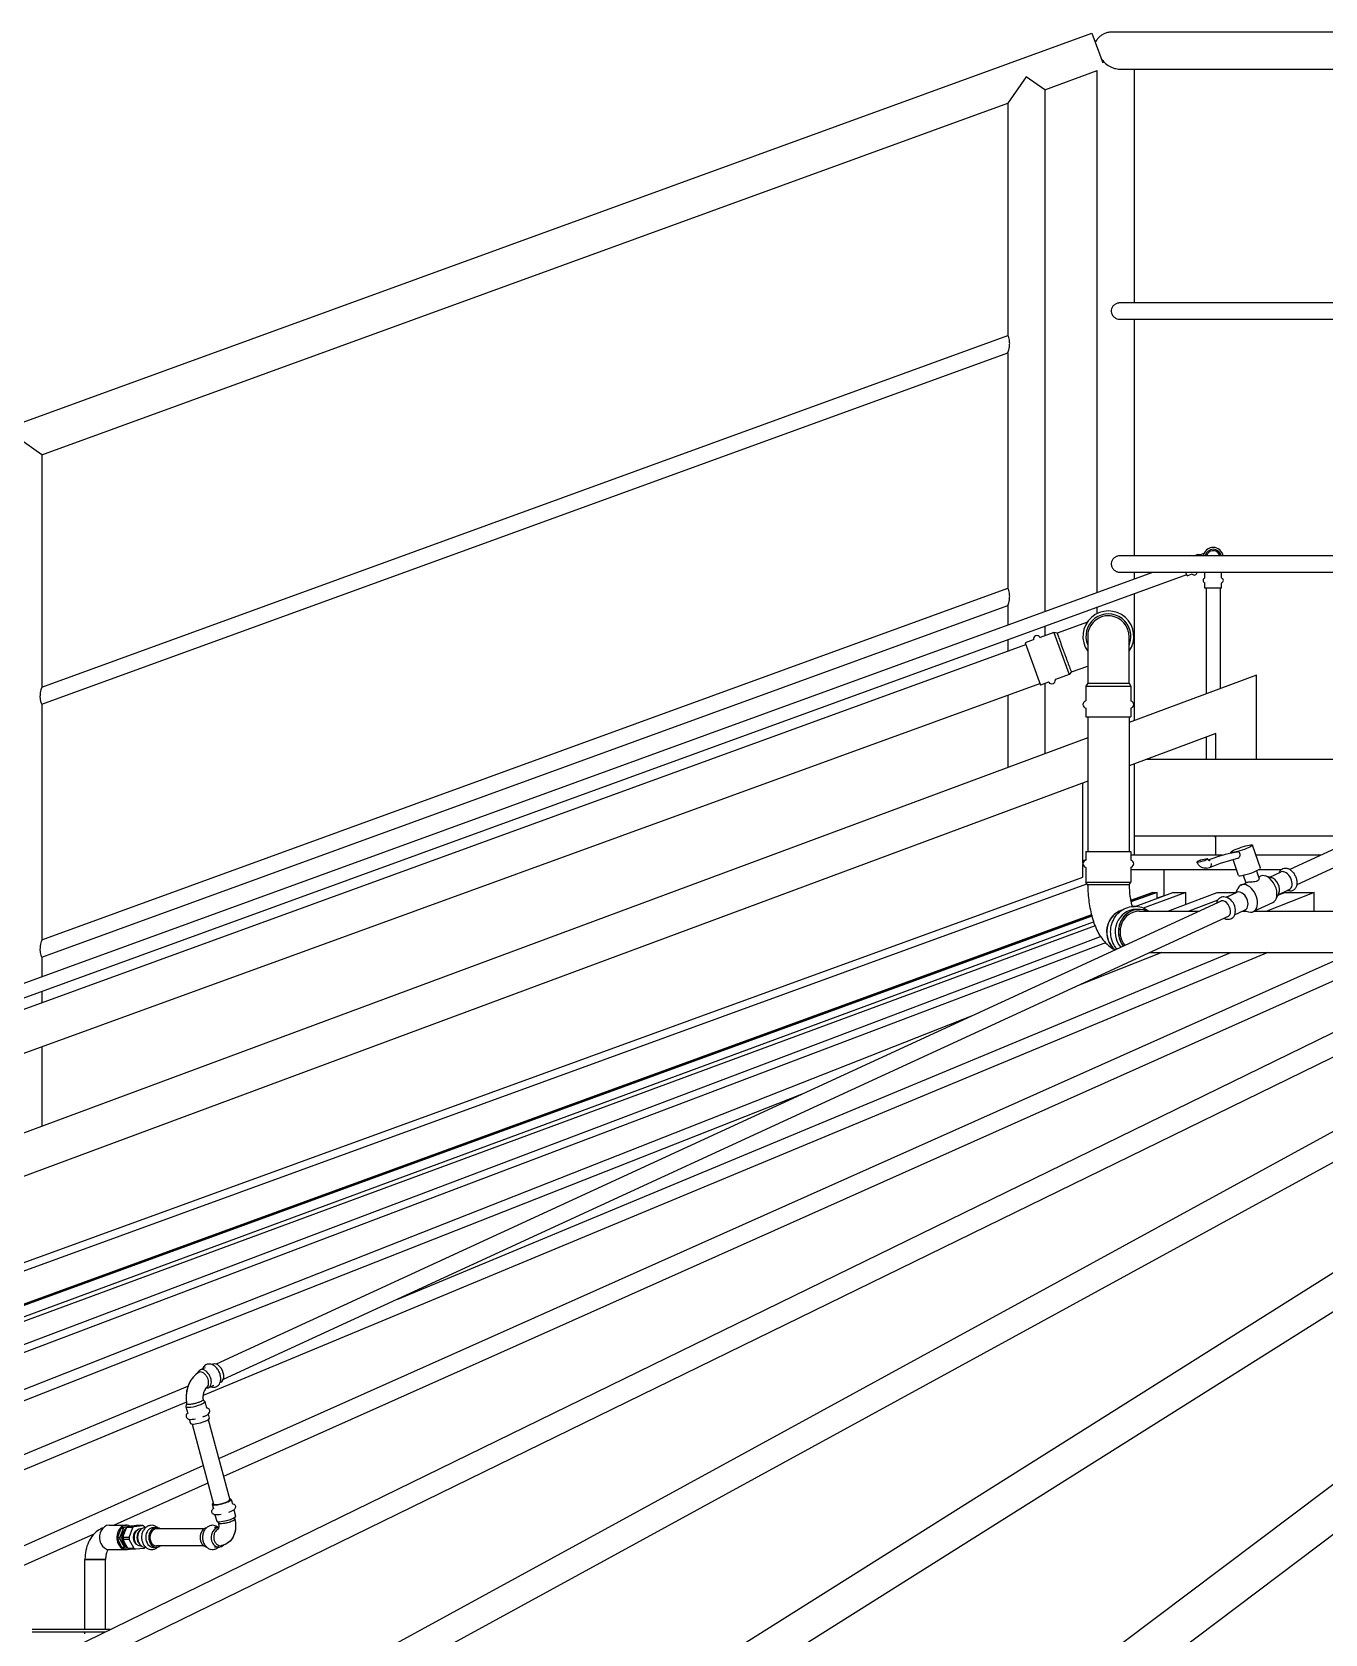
# Model space of a CAD drawing. Header units: millimetres. Extents: x 0 to 157650, y 0 to 89100.
# Drawn here: x 52551 to 54238, y 79919 to 82010 of the extents above; entities that cross this region are included whole.
import ezdxf

# ---------------------------------------------------------------- set-up
doc = ezdxf.new("R2010")
doc.units = ezdxf.units.MM
doc.header["$LTSCALE"] = 150
doc.layers.add('Visible', color=7, linetype='Continuous', lineweight=25)

msp = doc.modelspace()

# ---------------------------------------------------------------- linework, layer by layer
at = {"layer": 'Visible', "color": 9, "true_color": 0xc0c0c0}
for p, q in [((44623.8, 78619.5), (53933.8, 82008.1)), ((53933.8, 82008.1), (53947.9, 81969.3)), ((59172.2, 82009.5), (53960.2, 82009.5)), ((53848.1, 81951.2), (53823.9, 81916.7)), ((53872.2, 81934.3), (53848.1, 81951.2)), ((53872.2, 81934.3), (53940.8, 81959.3)), ((53940.8, 81278.5), (53940.8, 81959.3)), ((53969.9, 81961.2), (59172.2, 81961.2)), ((53989.1, 81656), (53989.1, 81961.2)), ((53872.2, 81934.3), (53872.2, 81253.5)), ((52563.3, 81457.9), (53823.9, 81916.7)), ((53823.9, 81916.7), (53823.9, 81613.7)), ((59172.2, 81656), (53969.9, 81656)), ((53969.9, 81634.7), (59172.2, 81634.7)), ((53989.1, 81326), (53989.1, 81634.7)), ((52563.3, 81154.9), (53823.9, 81613.7)), ((52563.3, 81132.3), (53823.9, 81591.1)), ((53823.9, 81591.1), (53823.9, 81283.7)), ((52563.3, 81457.9), (52539.2, 81474.8)), ((52563.3, 81457.9), (52563.3, 81154.9)), ((59172.2, 81326), (53969.9, 81326)), ((54066.5, 81326), (54071.4, 81327.9)), ((54072.1, 81326), (54071.4, 81327.9)), ((54075.1, 81327.3), (54071.4, 81327.9)), ((54079.8, 81329), (54075.1, 81327.3)), ((54079.8, 81329), (54075.1, 81327.3)), ((44926.5, 77997.5), (54013.1, 81304.7)), ((44932.7, 77980.6), (54057.5, 81301.8)), ((53969.9, 81304.7), (59172.2, 81304.7)), ((53989.1, 81296), (53989.1, 81304.7)), ((54058.1, 81300.1), (54056.4, 81304.7)), ((54058.1, 81300.1), (54064.4, 81302.4)), ((54070.8, 81304.7), (54070.8, 81304.7)), ((54081.3, 81297.4), (54081.3, 81304.7)), ((54102.8, 81297.4), (54102.8, 81304.7)), ((52563.3, 80824.9), (53823.9, 81283.7)), ((53989.1, 81111.3), (53989.1, 81276.9)), ((54081.3, 81283.9), (54081.3, 81290.6)), ((54102.8, 81283.9), (54081.3, 81283.9)), ((54083, 81283.9), (54083, 81146.2)), ((54101, 81283.9), (54101, 81152.9)), ((54102.8, 81283.9), (54102.8, 81290.6)), ((52563.3, 80802.3), (53823.9, 81261.1)), ((53823.9, 81261.1), (53823.9, 81235.9)), ((53940.8, 81250.8), (53940.8, 81259.3)), ((53872.2, 81234.3), (53872.2, 81221.9)), ((53927.8, 81239.6), (53888.5, 81225.3)), ((53927.8, 81239.6), (53888.5, 81225.3)), ((45028.4, 78000.6), (53847.3, 81210.3)), ((53823.9, 81216.7), (53823.9, 81201.8)), ((53857.1, 81216.4), (53846.5, 81212.5)), ((53846.5, 81212.5), (53866.5, 81157.4)), ((53884.1, 81226.2), (53866.1, 81219.7)), ((53884.1, 81226.2), (53904.1, 81171.1)), ((53888.5, 81225.3), (53884.1, 81226.2)), ((53928.2, 81220.8), (53928.2, 81159.7)), ((53982.2, 81159.7), (53982.2, 81220.8)), ((53904.1, 81171.1), (53886.2, 81164.6)), ((53906.9, 81174.6), (53904.1, 81171.1)), ((53906.9, 81174.6), (53928.2, 81182.3)), ((53906.9, 81174.6), (53928.2, 81182.3)), ((54148.5, 81170.5), (53982.2, 81108.7)), ((54148.5, 81060.4), (54148.5, 81170.5)), ((45046.9, 77949.8), (53865.7, 81159.6)), ((53877.1, 81161.3), (53866.5, 81157.4)), ((53872.2, 81159.5), (53872.2, 81067.9)), ((53928.2, 81159.7), (53925.9, 81155.9)), ((53925.9, 81155.9), (53984.5, 81155.9)), ((53925.9, 81155.9), (53925.9, 81136.8)), ((53982.2, 81159.7), (53984.5, 81155.9)), ((53984.5, 81155.9), (53984.5, 81136.8)), ((52563.3, 81132.3), (52563.3, 80824.9)), ((53823.9, 81144.4), (53823.9, 81049.9)), ((53925.9, 81127.2), (53925.9, 81115.9)), ((53984.5, 81127.2), (53984.5, 81115.9)), ((53925.9, 81115.9), (53984.5, 81115.9)), ((53928.2, 81115.9), (53928.2, 80940.4)), ((53982.2, 81115.9), (53982.2, 80940.4)), ((53928.2, 81088.7), (44966, 77758.7)), ((54095.5, 81094.3), (53982.2, 81052.2)), ((54083, 81089.7), (54083, 81060.4)), ((54095.5, 81060.4), (54095.5, 81094.3)), ((53989.1, 80935.4), (53989.1, 81054.8)), ((59148, 81060.4), (54004.3, 81060.4)), ((53928.2, 81032.1), (44966, 77702.2)), ((53922, 80925.1), (53922, 81029.8)), ((59148, 80960.4), (53989.1, 80960.4)), ((54095.5, 80935.4), (54095.5, 80960.4)), ((53925.9, 80940.4), (53984.5, 80940.4)), ((53925.9, 80940.4), (53925.9, 80929.1)), ((53984.5, 80940.4), (53984.5, 80929.1)), ((54115.2, 80938.5), (54115, 80939.1)), ((54125.7, 80939.4), (54126.7, 80936.6)), ((54153.6, 80918.4), (54143.4, 80948.7)), ((54257.2, 80946.9), (54191.9, 80916.8)), ((53925.9, 80929.5), (53922, 80928.1)), ((53922, 80906.8), (53922, 80923.5)), ((53925.9, 80919.5), (53925.9, 80900.4)), ((53989.1, 80935.4), (53984.5, 80935.4)), ((53984.5, 80919.5), (53984.5, 80900.4)), ((54122.6, 80916.4), (53984.5, 80916.4)), ((54103.6, 80935.4), (53989.1, 80935.4)), ((54028, 80882.6), (54028, 80916.4)), ((54071.9, 80926.5), (54075.8, 80927.2)), ((54074.4, 80928.6), (54072.3, 80927.6)), ((54084.6, 80930.5), (54075.8, 80929)), ((54082.5, 80929.3), (54084.6, 80930.3)), ((54083.3, 80918.6), (54087.1, 80919.2)), ((54125.2, 80908.8), (54118.1, 80929.7)), ((54232.2, 80935.4), (54147.9, 80935.4)), ((54180.7, 80916.4), (54151.3, 80916.4)), ((54266.4, 80926.9), (54201.1, 80896.9)), ((44966, 77647.1), (53922, 80906.8)), ((44966, 77636.5), (53927.2, 80898.1)), ((53925.9, 80900.4), (53984.5, 80900.4)), ((53928.2, 80896.5), (53925.9, 80900.4)), ((53982.2, 80896.6), (53984.5, 80900.4)), ((54128.3, 80896.3), (54135.1, 80899.5)), ((54131.3, 80909.3), (54134.7, 80899.3)), ((54148.4, 80915), (54151.8, 80904.8)), ((54151.1, 80906.9), (54153.8, 80908.1)), ((54168.2, 80906.1), (54159.8, 80908.4)), ((54166, 80906.7), (54180.8, 80913.5)), ((54103.1, 80875.9), (52790.8, 80271.3)), ((54013.2, 80886.8), (53984.3, 80876.3)), ((53984.3, 80876.3), (54013.2, 80886.8)), ((54018.8, 80886.8), (53984.7, 80874.4)), ((53990, 80868.6), (54039.4, 80886.8)), ((54056.2, 80886.8), (54000.6, 80866.3)), ((54013.2, 80886.8), (54013.2, 80886.8)), ((54013.2, 80886.8), (54013.2, 80886.8)), ((54013.2, 80886.8), (54018.8, 80886.8)), ((54018.8, 80879.2), (54018.8, 80886.8)), ((54028, 80882.6), (54018.8, 80879.2)), ((54032.6, 80862.4), (54097.1, 80886.8)), ((54039.4, 80886.8), (54056.2, 80886.8)), ((54056.2, 80871.3), (54056.2, 80886.8)), ((54098.1, 80876.7), (54060.3, 80862.4)), ((54097.1, 80886.8), (54121.7, 80886.8)), ((54113.7, 80882.6), (54108.9, 80880.8)), ((54109.4, 80880.6), (54123.2, 80887)), ((54113, 80878.6), (54111.2, 80879.7)), ((54121.4, 80886.2), (54124.2, 80892)), ((54223.8, 80886.8), (54161.8, 80862.4)), ((54177.6, 80885.8), (54173.9, 80877.9)), ((54176.3, 80883.2), (54185.5, 80886.8)), ((54176.6, 80883.7), (54191.3, 80890.5)), ((54185.5, 80886.8), (54223.8, 80886.8)), ((54223.8, 80862.4), (54223.8, 80886.8)), ((53933.2, 80857.6), (44966, 77588.7)), ((44966, 77588.7), (53933.2, 80857.6)), ((53933.7, 80855.8), (44966, 77586.7)), ((54112.4, 80856), (52800, 80251.3)), ((53991.1, 80864.7), (53995.4, 80864.7)), ((53991.1, 80864.7), (53995.4, 80864.7)), ((53995.4, 80862.4), (54073.8, 80862.4)), ((54119.9, 80857.6), (54133.8, 80864)), ((54120.8, 80861.8), (54120.4, 80859.6)), ((54130.3, 80862.4), (54134.9, 80862.4)), ((54132, 80863.2), (54138.2, 80861.5)), ((54144.2, 80861.8), (54169.7, 80873.6)), ((54145.5, 80862.4), (54301.8, 80862.4)), ((45077.2, 77578.1), (53935.9, 80848.6)), ((53937.9, 80843.1), (45094, 77578.1)), ((53951.5, 80821.2), (45075.3, 77459.1)), ((45247.5, 77534.8), (53945.1, 80829.2)), ((47598.7, 77458.2), (54457, 80806.1)), ((54528.3, 80808.4), (47665.3, 77458.2)), ((48542.3, 77458.2), (54675.4, 80808.4)), ((54750, 80808.4), (48616.9, 77458.2)), ((49586.6, 77458.2), (54912.6, 80808.4)), ((54994.2, 80808.4), (49668.1, 77458.2)), ((50718.3, 77458.2), (55170.4, 80808.4)), ((55257.9, 80808.4), (50805.8, 77458.2)), ((52563.3, 80802.3), (52563.3, 80777.1)), ((54163.4, 80808.4), (52773.7, 80230.5)), ((52794.3, 80148), (54274.1, 80808.4)), ((54318.2, 80802.2), (52800.5, 80124.9)), ((53028, 80356.3), (54115, 80808.4)), ((54024.8, 80808.4), (53917.1, 80766)), ((54009.1, 80808.4), (54301.8, 80808.4)), ((52563.3, 80757.9), (52563.3, 80743)), ((45482.8, 77458.2), (53780.1, 80727.1)), ((52563.3, 80685.6), (52563.3, 80581.6)), ((53554.4, 80623.1), (45521, 77458.2)), ((52786.3, 80271.2), (52785.3, 80270.7)), ((52766.7, 80259.7), (52767.4, 80261.1)), ((52776.6, 80266.7), (52770.1, 80263.7)), ((52797, 80247.9), (52796, 80247.5)), ((46059.2, 77458.2), (52754, 80242.4)), ((52787.3, 80243.5), (52780.8, 80240.5)), ((52752, 80221.5), (46107.6, 77458.2)), ((52752.3, 80219.8), (52751.4, 80216)), ((52751.4, 80215.7), (52753.7, 80207)), ((52773.8, 80224.9), (52775.9, 80222.6)), ((52776.1, 80222.4), (52778.4, 80213.7)), ((52780.5, 80206.1), (52781.9, 80200.6)), ((52755.8, 80199.4), (52757.2, 80194)), ((52759.3, 80193.2), (52787.4, 80088.7)), ((52780.6, 80198.9), (52808.7, 80094.4)), ((46767.5, 77458.2), (52773.9, 80138.9)), ((52780.1, 80115.8), (52657.6, 80061.1)), ((52785.7, 80088.2), (52787.3, 80082.3)), ((52810.4, 80094.9), (52812, 80088.9)), ((52814, 80081.3), (52816.2, 80073.1)), ((52651.1, 80061.1), (52673.6, 80061.1)), ((52675.7, 80059.6), (52683.7, 80059.6)), ((52683.7, 80059.6), (52694.9, 80060.8)), ((52694.9, 80060.8), (52686.9, 80060.8)), ((52696.7, 80059.6), (52697.6, 80058)), ((52789.3, 80074.7), (52791.5, 80066.5)), ((52794.1, 80063.7), (52791.7, 80066.2)), ((52815.3, 80069), (52816.2, 80072.8)), ((52631, 80049.3), (46825.3, 77458.2)), ((52666.3, 80056.9), (52661.9, 80045.1)), ((52665.1, 80045.1), (52661.9, 80045.1)), ((52662.1, 80043), (52667.9, 80032.2)), ((52665.2, 80043), (52662.1, 80043)), ((52669.5, 80056.9), (52665.1, 80045.1)), ((52665.2, 80043), (52671, 80032.2)), ((52669.5, 80056.9), (52666.3, 80056.9)), ((52674.8, 80058.9), (52667.7, 80058.2)), ((52670.9, 80058.2), (52667.7, 80058.2)), ((52677.3, 80045.2), (52669.2, 80045.2)), ((52677.4, 80042.6), (52669.4, 80042.6)), ((52674.4, 80058.5), (52670.9, 80058.2)), ((52682.1, 80058.1), (52674.1, 80058.1)), ((52677.3, 80045.2), (52682.1, 80058.1)), ((52683.8, 80030.8), (52677.4, 80042.6)), ((52685.5, 80052.1), (52686, 80052.8)), ((52685.5, 80038.3), (52686, 80037.6)), ((52690.9, 80054.2), (52692.5, 80055.6)), ((52693.2, 80056.2), (52692.2, 80056.2)), ((52698.3, 80058), (52698.8, 80058)), ((52708.9, 80058), (52712.8, 80058)), ((52774.8, 80056.2), (52712.8, 80056.2)), ((52794, 80058), (52788.5, 80058)), ((52651.1, 80029.3), (52673.6, 80029.3)), ((52671, 80032.2), (52667.9, 80032.2)), ((52672.5, 80031.3), (52669.4, 80031.3)), ((52672.5, 80031.3), (52675.3, 80031.5)), ((52683.8, 80030.8), (52675.8, 80030.8)), ((52685.6, 80029.7), (52677.6, 80029.7)), ((52696.8, 80030.8), (52685.6, 80029.7)), ((52690.9, 80036.3), (52692.5, 80034.8)), ((52693.2, 80034.2), (52692.2, 80034.2)), ((52698.3, 80032.4), (52698.8, 80032.4)), ((52698.5, 80032.4), (52698.4, 80032.3)), ((52708.9, 80032.4), (52712.8, 80032.4)), ((52774.8, 80034.2), (52712.8, 80034.2)), ((52794.3, 80032.4), (52788.5, 80032.4)), ((52646.5, 80016.2), (52619.6, 80016.2)), ((52619.6, 79925.2), (52619.6, 80016.2)), ((52619.6, 80016.2), (52646.5, 80016.2)), ((52646.5, 79925.2), (52646.5, 80016.2)), ((52652.5, 79925.2), (52550.5, 79925.2)), ((52550.5, 79922.2), (52646.3, 79922.2)), ((52619.6, 79919.2), (52619.6, 79922.2))]:
    msp.add_line(p, q, dxfattribs=at)
for centre, radius, start, end in [((54092, 81323.9), 13.2, 9.2999, 170.7001), ((54092, 81323.9), 10.7, 11.4892, 168.5108), ((54060.5, 81323), 3.31, 66.1409, 113.8591), ((54064.5, 81302.2), 0.25, 37.3463, 110), ((54067.3, 81304.3), 3.31, 217.3463, 2.6537), ((54070.9, 81304.5), 0.25, 110, 182.6537), ((54082.1, 81294), 3.31, 107.3463, 252.6537), ((54081, 81297.4), 0.25, 287.3463, 0), ((54103, 81297.4), 0.25, 180, 252.6537), ((54102, 81294), 3.31, 287.3463, 72.6537), ((54081, 81290.6), 0.25, 0, 72.6537), ((54103, 81290.6), 0.25, 107.3463, 180), ((53955.2, 81220.9), 33.2, 324.415, 215.585), ((53955.2, 81220.9), 29.3, 337.1466, 202.8534), ((53857, 81216.6), 0.25, 290, 8.1877), ((53861.9, 81217.3), 4.65, 31.8123, 188.1877), ((53866, 81219.9), 0.25, 211.8123, 290), ((53877.2, 81161.1), 0.25, 31.8123, 110), ((53881.4, 81163.7), 4.65, 211.8123, 8.1877), ((53886.2, 81164.4), 0.25, 110, 188.1877), ((53926.6, 81132), 4.65, 101.8123, 258.1877), ((53925.6, 81136.8), 0.25, 281.8123, 0), ((53925.6, 81127.2), 0.25, 0, 78.1877), ((53984.7, 81136.8), 0.25, 180, 258.1877), ((53984.7, 81127.2), 0.25, 101.8123, 180), ((53983.7, 81132), 4.65, 281.8123, 78.1877), ((53926.6, 80924.3), 4.65, 101.8123, 258.1877), ((53925.6, 80929.1), 0.25, 281.8123, 0), ((53925.6, 80919.5), 0.25, 0, 78.1877), ((53984.7, 80929.1), 0.25, 180, 258.1877), ((53984.7, 80919.5), 0.25, 101.8123, 180), ((53983.7, 80924.3), 4.65, 281.8123, 78.1877)]:
    msp.add_arc(centre, radius, start, end, dxfattribs=at)
msp.add_ellipse((54129.2, 80943.9), major_axis=(14.2, 4.8), ratio=0.130885, dxfattribs=at)
for centre, major_axis, ratio, start_param, end_param in [((54075.5, 80928.1), (-4.74, -1.59), 0.130885, 5.401301, 6.972097), ((54075, 80928.7), (-0.948, -0.319), 0.130885, 3.830504, 5.401301), ((54079.3, 80928.8), (4.74, 1.59), 0.130885, 3.830504, 5.401301), ((54083.9, 80930.2), (0.948, 0.319), 0.130885, 5.401301, 6.972097), ((54086.7, 80924.2), (0.47, -4.98), 0.642677, 0.062696, 1.617625), ((54139.4, 80913.6), (-14.2, -4.8), 0.130885, 0, 3.141593), ((54136.3, 80879.1), (-8, 17.3), 0.630229, 2.653833, 6.770945), ((54161.7, 80890.8), (-8, 17.3), 0.630229, 3.141593, 6.283185), ((54169.5, 80894.4), (5.3, -11.5), 0.630229, 0.48776, 2.653833), ((54186, 80902), (-5.3, 11.5), 0.630229, 3.141593, 6.283185), ((54106.7, 80865.5), (-4.7, 10.1), 0.630229, 2.977378, 6.4474), ((54112, 80867.9), (5.3, -11.5), 0.630229, 0.749286, 2.392307), ((54128.5, 80875.5), (-5.3, 11.5), 0.630229, 3.141593, 6.283185), ((53980, 80835.4), (0, 29.3), 0.92388, 0.266846, 2.506375), ((53980.2, 80835.4), (0, 29.3), 0.92388, 0.276989, 2.503957), ((53991.1, 80835.4), (0, 29.3), 0.92388, 0, 2.328613), ((53995.4, 80835.4), (0, 29.3), 0.92388, 5.884319, 8.54582), ((53995.4, 80835.4), (0, 29.3), 0.92388, 0, 2.264079), ((53995.4, 80835.4), (0, 27), 0.92388, 0, 2.288098), ((52791.7, 80259.6), (5.4, -11.6), 0.630229, 0, 3.141593), ((52775.5, 80252.1), (5.4, -11.6), 0.630229, 5.879522, 9.875461), ((52763.7, 80219.1), (12.4, 3.3), 0.20287, 3.030188, 6.39459), ((52769.6, 80197.3), (12.4, 3.3), 0.20287, 3.141593, 6.283185), ((52798, 80091.6), (12.4, 3.3), 0.20287, 2.604842, 6.819935), ((52798, 80091.6), (10.6, 2.9), 0.20287, 3.141593, 6.283185), ((52651.1, 80045.2), (0, 15.9), 0.781802, 0, 3.141593), ((52673.6, 80045.2), (0, 15.9), 0.781802, 5.887307, 9.711505), ((52682.2, 80045.2), (0, 16.6), 0.78185, 0.52547, 0.680941), ((52690.3, 80045.2), (0, 16.6), 0.781802, 0.52561, 0.681081), ((52690.3, 80045.2), (0, 16.6), 0.781802, 5.761597, 5.917069), ((52712.8, 80045.2), (0, -12.8), 0.781802, 2.604842, 6.819935), ((52803.9, 80069.8), (12.4, 3.3), 0.20287, 3.141593, 6.283185), ((52673.7, 80045.2), (0, -15), 0.781802, 4.719595, 4.864676), ((52676.8, 80045.2), (0, -15), 0.781802, 4.719595, 4.864676), ((52673.7, 80045.2), (0, -15), 0.781802, 3.672398, 3.817478), ((52676.8, 80045.2), (0, 11.9), 0.781802, 0.710525, 2.431068), ((52679.3, 80045.2), (0, -14.2), 0.781802, 3.66219, 5.876763), ((52682.2, 80045.2), (0, 16.6), 0.781886, 1.572821, 1.728292), ((52676.8, 80045.2), (0, -15), 0.781802, 3.672398, 3.817478), ((52690.3, 80045.2), (0, 16.6), 0.781802, 1.572807, 1.728278), ((52690.3, 80045.2), (0, 10), 0.781802, 0.303962, 2.837631), ((52691.1, 80045.2), (0, -10), 0.781802, 3.951038, 5.47374), ((52692.2, 80045.2), (0, 11), 0.781802, 0, 3.141593), ((52695.9, 80045.2), (0, 11), 0.781802, 0.624479, 2.517113), ((52698.3, 80045.2), (0, -12.8), 0.781802, 3.141593, 6.283185), ((52708.9, 80045.2), (0, -12.8), 0.781802, 3.141593, 6.283185), ((52712.8, 80045.2), (0, 11), 0.781802, 0, 3.141593), ((52779.9, 80045.2), (0, -12.8), 0.781802, 3.308741, 6.116037), ((52794.3, 80045.2), (0, -12.8), 0.781802, 3.171576, 6.948257), ((52673.7, 80045.2), (0, -15), 0.781802, 5.766793, 5.911873), ((52676.8, 80045.2), (0, -15), 0.781802, 5.766793, 5.911873), ((52682.2, 80045.2), (0, -16.6), 0.781838, 5.761751, 5.917222), ((52690.3, 80045.2), (0, -16.6), 0.781802, 5.761597, 5.917069), ((52690.3, 80045.2), (0, -16.6), 0.781802, 0.52561, 0.681081)]:
    msp.add_ellipse(centre, major_axis=major_axis, ratio=ratio, start_param=start_param, end_param=end_param, dxfattribs=at)
for points, knots in [([(53960.2, 82009.5), (53958.6, 82009.5), (53957, 82009.4), (53953.7, 82008.8), (53952.1, 82008.3), (53949.3, 82007.1), (53947.8, 82006.3), (53945.1, 82004.5), (53943.8, 82003.5), (53941.7, 82001.4), (53940.6, 82000.1), (53939.1, 81997.9), (53938.6, 81997), (53938.1, 81996.1)], [10.83043, 10.83043, 10.83043, 10.83043, 11.288517, 11.288517, 11.746604, 11.746604, 12.200338, 12.200338, 12.654072, 12.654072, 13.102686, 13.102686, 13.387102, 13.387102, 13.387102, 13.387102]), ([(53945.9, 81974.7), (53947.1, 81973.1), (53948.4, 81971.5), (53951.9, 81968), (53954.2, 81966.3), (53958.8, 81963.7), (53961.1, 81962.8), (53965.5, 81961.6), (53967.7, 81961.2), (53969.9, 81961.2)], [-7.726814, -7.726814, -7.726814, -7.726814, -6.977891, -6.977891, -6.031767, -6.031767, -5.295234, -5.295234, -4.620906, -4.620906, -4.620906, -4.620906]), ([(53969.9, 81656), (53969.3, 81656), (53968.8, 81656), (53966.9, 81655.7), (53965.6, 81655.2), (53963.1, 81653.8), (53962, 81652.8), (53960.4, 81650.7), (53959.8, 81649.5), (53959, 81647.1), (53958.9, 81645.8), (53959.1, 81643.2), (53959.5, 81642), (53960.8, 81639.5), (53961.7, 81638.4), (53963.8, 81636.6), (53965, 81635.9), (53967.4, 81635), (53968.7, 81634.7), (53969.9, 81634.7)], [-3.405418, -3.405418, -3.405418, -3.405418, -3.228167, -3.228167, -2.818423, -2.818423, -2.385017, -2.385017, -1.994273, -1.994273, -1.618226, -1.618226, -1.219778, -1.219778, -0.78331, -0.78331, -0.381586, -0.381586, 0, 0, 0, 0]), ([(53826.4, 81603.3), (53826.4, 81604), (53826.4, 81604.7), (53826.2, 81606.1), (53826.1, 81606.8), (53825.8, 81608.7), (53825.4, 81609.9), (53824.8, 81611.7), (53824.5, 81612.5), (53824, 81613.5), (53823.9, 81613.7), (53823.9, 81613.7)], [0, 0, 0, 0, 0.203957, 0.203957, 0.407914, 0.407914, 0.815829, 0.815829, 1.219381, 1.219381, 1.622933, 1.622933, 1.622933, 1.622933]), ([(53823.9, 81591.1), (53823.9, 81591.1), (53823.9, 81591.2), (53824.1, 81591.5), (53824.2, 81591.8), (53824.5, 81592.8), (53824.8, 81593.8), (53825.4, 81595.9), (53825.8, 81597.3), (53826.2, 81600.2), (53826.4, 81601.8), (53826.4, 81603.3)], [4.987549, 4.987549, 4.987549, 4.987549, 5.199943, 5.199943, 5.412337, 5.412337, 5.837125, 5.837125, 6.283179, 6.283179, 6.729233, 6.729233, 6.729233, 6.729233]), ([(53969.9, 81326), (53969.3, 81326), (53968.8, 81326), (53966.9, 81325.7), (53965.6, 81325.2), (53963.1, 81323.8), (53962, 81322.8), (53960.4, 81320.7), (53959.8, 81319.5), (53959, 81317.1), (53958.9, 81315.8), (53959.1, 81313.2), (53959.5, 81312), (53960.8, 81309.5), (53961.7, 81308.4), (53963.8, 81306.6), (53965, 81305.9), (53967.4, 81305), (53968.7, 81304.7), (53969.9, 81304.7)], [-3.405418, -3.405418, -3.405418, -3.405418, -3.228167, -3.228167, -2.818423, -2.818423, -2.385017, -2.385017, -1.994273, -1.994273, -1.618226, -1.618226, -1.219778, -1.219778, -0.78331, -0.78331, -0.381586, -0.381586, 0, 0, 0, 0]), ([(54075.1, 81327.3), (54075, 81327.3), (54075, 81327.2), (54075.1, 81326.7), (54075.1, 81326.4), (54075.2, 81326)], [-4.2713489, -4.2713489, -4.2713489, -4.2713489, -4.02207, -4.02207, -3.7892168, -3.7892168, -3.7892168, -3.7892168]), ([(54092, 81332.7), (54091, 81332.7), (54090, 81332.5), (54088.2, 81331.8), (54087.3, 81331.4), (54085.6, 81330.1), (54084.8, 81329.1), (54083.9, 81327.5), (54083.6, 81326.8), (54083.4, 81326)], [-5.692854, -5.692854, -5.692854, -5.692854, -5.394073, -5.394073, -5.101679, -5.101679, -4.743486, -4.743486, -4.518489, -4.518489, -4.518489, -4.518489]), ([(54100.7, 81326), (54100.6, 81326.5), (54100.4, 81326.9), (54099.8, 81328.4), (54099.1, 81329.3), (54097.5, 81330.9), (54096.5, 81331.6), (54094.3, 81332.4), (54093.2, 81332.7), (54092, 81332.7)], [-1.174565, -1.174565, -1.174565, -1.174565, -1.035542, -1.035542, -0.694471, -0.694471, -0.349205, -0.349205, 0, 0, 0, 0]), ([(53826.4, 81273.3), (53826.4, 81274), (53826.4, 81274.7), (53826.2, 81276.1), (53826.1, 81276.8), (53825.8, 81278.7), (53825.4, 81279.9), (53824.8, 81281.7), (53824.5, 81282.5), (53824, 81283.5), (53823.9, 81283.7), (53823.9, 81283.7)], [0, 0, 0, 0, 0.203957, 0.203957, 0.407914, 0.407914, 0.815829, 0.815829, 1.219381, 1.219381, 1.622933, 1.622933, 1.622933, 1.622933]), ([(53823.9, 81261.1), (53823.9, 81261.1), (53823.9, 81261.2), (53824.1, 81261.5), (53824.2, 81261.8), (53824.5, 81262.8), (53824.8, 81263.8), (53825.4, 81265.9), (53825.8, 81267.3), (53826.2, 81270.2), (53826.4, 81271.8), (53826.4, 81273.3)], [4.987549, 4.987549, 4.987549, 4.987549, 5.199943, 5.199943, 5.412337, 5.412337, 5.837125, 5.837125, 6.283179, 6.283179, 6.729233, 6.729233, 6.729233, 6.729233]), ([(53955.2, 81247.8), (53952.7, 81247.8), (53950.3, 81247.5), (53945.6, 81246.2), (53943.4, 81245.2), (53938.3, 81242.2), (53935.7, 81239.8), (53931.4, 81234.1), (53929.9, 81230.8), (53928.4, 81225.2), (53928.2, 81223), (53928.2, 81220.8)], [-17.022367, -17.022367, -17.022367, -17.022367, -16.285566, -16.285566, -15.576586, -15.576586, -14.506363, -14.506363, -13.438758, -13.438758, -12.767634, -12.767634, -12.767634, -12.767634]), ([(53982.2, 81220.8), (53982.2, 81221.5), (53982.1, 81222.3), (53981.8, 81226.3), (53980.9, 81229.5), (53978.1, 81235.4), (53976.2, 81238.1), (53971.3, 81242.7), (53968.5, 81244.5), (53962.1, 81247.1), (53958.7, 81247.8), (53955.2, 81247.8)], [-4.25526, -4.25526, -4.25526, -4.25526, -4.026787, -4.026787, -3.051083, -3.051083, -2.060652, -2.060652, -1.045583, -1.045583, 0, 0, 0, 0]), ([(53888.5, 81225.3), (53888.5, 81225.3), (53888.5, 81225.2), (53888.7, 81224.6), (53889.1, 81223.4), (53890.3, 81220), (53891, 81217.9), (53892.8, 81212.7), (53893.9, 81209.6), (53895.6, 81204.9), (53896.1, 81203.5), (53897.1, 81200.9), (53897.5, 81199.8), (53898.3, 81197.5), (53898.8, 81196.2), (53900.3, 81192.2), (53901.2, 81189.5), (53903.2, 81184.2), (53904.2, 81181.7), (53905.7, 81177.8), (53906.2, 81176.4), (53906.8, 81174.9), (53906.9, 81174.6), (53906.9, 81174.6)], [-12.767634, -12.767634, -12.767634, -12.767634, -12.371182, -12.371182, -11.297939, -11.297939, -10.284322, -10.284322, -9.209574, -9.209574, -8.739533, -8.739533, -8.390163, -8.390163, -7.982608, -7.982608, -7.082514, -7.082514, -6.01069, -6.01069, -5.003981, -5.003981, -4.25526, -4.25526, -4.25526, -4.25526]), ([(52563.3, 81154.9), (52563.3, 81154.9), (52563.3, 81154.8), (52563.2, 81154.5), (52563.1, 81154.2), (52562.8, 81153.2), (52562.4, 81152.2), (52561.8, 81150.1), (52561.5, 81148.7), (52561, 81145.8), (52560.9, 81144.2), (52560.9, 81142.7)], [4.988159, 4.988159, 4.988159, 4.988159, 5.200554, 5.200554, 5.412948, 5.412948, 5.837736, 5.837736, 6.283789, 6.283789, 6.729843, 6.729843, 6.729843, 6.729843]), ([(53928.2, 81159.7), (53928.2, 81159.7), (53928.2, 81159.7), (53928.5, 81159.8), (53929.4, 81159.8), (53932.2, 81159.8), (53934.2, 81159.8), (53939, 81159.9), (53941.9, 81159.9), (53948.2, 81159.9), (53951.7, 81159.9), (53955.2, 81159.9)], [-4.243793, -4.243793, -4.243793, -4.243793, -4.026787, -4.026787, -3.051083, -3.051083, -2.060652, -2.060652, -1.045583, -1.045583, 0, 0, 0, 0]), ([(53955.2, 81159.9), (53957.6, 81159.9), (53960.1, 81159.9), (53964.7, 81159.9), (53966.9, 81159.9), (53972, 81159.9), (53974.7, 81159.8), (53978.9, 81159.8), (53980.5, 81159.8), (53981.9, 81159.8), (53982.2, 81159.8), (53982.2, 81159.7)], [-17.022367, -17.022367, -17.022367, -17.022367, -16.285566, -16.285566, -15.576586, -15.576586, -14.506363, -14.506363, -13.438758, -13.438758, -12.779119, -12.779119, -12.779119, -12.779119]), ([(52560.9, 81142.7), (52560.9, 81142), (52560.9, 81141.3), (52561, 81139.8), (52561.1, 81139.1), (52561.5, 81137.1), (52561.9, 81135.9), (52562.5, 81134.1), (52562.8, 81133.4), (52563.2, 81132.5), (52563.3, 81132.3), (52563.3, 81132.3)], [0, 0, 0, 0, 0.212289, 0.212289, 0.424577, 0.424577, 0.849154, 0.849154, 1.236196, 1.236196, 1.623238, 1.623238, 1.623238, 1.623238]), ([(54115.5, 80938.6), (54115.6, 80938.6), (54115.7, 80938.6), (54116.1, 80938.7), (54116.5, 80938.7), (54117.5, 80938.8), (54118, 80938.9), (54118.6, 80939)], [3.8613532, 3.8613532, 3.8613532, 3.8613532, 3.9938934, 3.9938934, 4.2761195, 4.2761195, 4.5583457, 4.5583457, 4.5583457, 4.5583457]), ([(54118.6, 80939), (54119.2, 80939.1), (54119.9, 80939.3), (54121.4, 80939.5), (54122.2, 80939.7), (54123.5, 80939.9), (54123.9, 80940), (54124.4, 80940.1)], [4.5583457, 4.5583457, 4.5583457, 4.5583457, 4.8405718, 4.8405718, 5.122798, 5.122798, 5.2553381, 5.2553381, 5.2553381, 5.2553381]), ([(54124.4, 80940.1), (54124.5, 80940.1), (54124.7, 80940.1), (54125, 80940.1), (54125.2, 80940), (54125.4, 80939.9), (54125.5, 80939.8), (54125.6, 80939.6), (54125.7, 80939.5), (54125.7, 80939.4)], [0, 0, 0, 0, 0.0507258, 0.0507258, 0.1017047, 0.1017047, 0.1383375, 0.1383375, 0.1730138, 0.1730138, 0.1730138, 0.1730138]), ([(54083.3, 80918.6), (54082.2, 80918.4), (54081, 80918.4), (54078.7, 80918.8), (54077.5, 80919.2), (54075.4, 80920.4), (54074.4, 80921.2), (54072.6, 80923.1), (54071.9, 80924.2), (54071.1, 80925.8), (54070.9, 80926.2), (54070.7, 80926.5)], [0, 0, 0, 0, 0.378299, 0.378299, 0.752974, 0.752974, 1.147479, 1.147479, 1.568856, 1.568856, 1.689623, 1.689623, 1.689623, 1.689623]), ([(54084.9, 80930.5), (54085.1, 80930.1), (54085.4, 80929.7), (54085.9, 80929.2), (54086.2, 80928.9), (54086.9, 80928.6), (54087.2, 80928.5), (54087.7, 80928.4), (54087.9, 80928.4), (54088.2, 80928.4)], [0, 0, 0, 0, 0.1430388, 0.1430388, 0.2834262, 0.2834262, 0.4266223, 0.4266223, 0.532224, 0.532224, 0.532224, 0.532224]), ([(54126.7, 80936.6), (54126.8, 80936.1), (54126.9, 80935.6), (54126.9, 80934.5), (54126.7, 80934), (54126.3, 80933), (54125.9, 80932.5), (54125.2, 80931.9), (54124.9, 80931.6), (54124.3, 80931.3), (54124, 80931.2), (54123.7, 80931.1)], [0, 0, 0, 0, 0.1602018, 0.1602018, 0.3252209, 0.3252209, 0.5170634, 0.5170634, 0.6553675, 0.6553675, 0.7688156, 0.7688156, 0.7688156, 0.7688156]), ([(54178.1, 80912.3), (54178.3, 80913), (54178.6, 80913.7), (54179.7, 80915.5), (54180.5, 80916.4), (54182.5, 80917.8), (54183.5, 80918.2), (54185.7, 80918.6), (54186.8, 80918.6), (54189.2, 80918.2), (54190.4, 80917.7), (54192.9, 80916.3), (54194.1, 80915.3), (54196.3, 80913), (54197.3, 80911.7), (54199, 80908.8), (54199.7, 80907.2), (54200.8, 80904.1), (54201.1, 80902.4), (54201.4, 80899.2), (54201.3, 80897.6), (54200.7, 80894.7), (54200.1, 80893.4), (54198.6, 80891.2), (54197.7, 80890.3), (54195.8, 80889.1), (54194.7, 80888.7), (54192.5, 80888.4), (54191.4, 80888.5), (54189.7, 80888.9), (54189.2, 80889.1), (54188.7, 80889.3)], [3.952042, 3.952042, 3.952042, 3.952042, 4.13378, 4.13378, 4.435213, 4.435213, 4.696892, 4.696892, 4.962363, 4.962363, 5.265406, 5.265406, 5.603869, 5.603869, 5.950256, 5.950256, 6.294902, 6.294902, 6.639625, 6.639625, 6.986021, 6.986021, 7.322859, 7.322859, 7.61668, 7.61668, 7.8761, 7.8761, 8.145517, 8.145517, 8.275555, 8.275555, 8.275555, 8.275555]), ([(53982.2, 80896.6), (53982.2, 80896.6), (53982.1, 80896.7), (53981.4, 80896.7), (53980.3, 80896.7), (53976.8, 80896.8), (53974.4, 80896.8), (53970.4, 80896.8), (53969, 80896.8), (53966.6, 80896.8), (53965.5, 80896.8), (53963.2, 80896.8), (53961.9, 80896.8), (53957.6, 80896.8), (53954.6, 80896.8), (53948, 80896.7), (53944.6, 80896.7), (53938.7, 80896.7), (53936.1, 80896.6), (53932, 80896.6), (53930.5, 80896.6), (53928.6, 80896.5), (53928.2, 80896.5), (53928.2, 80896.5)], [-11.700145, -11.700145, -11.700145, -11.700145, -11.297939, -11.297939, -10.284322, -10.284322, -9.209574, -9.209574, -8.739533, -8.739533, -8.390163, -8.390163, -7.982608, -7.982608, -7.082514, -7.082514, -6.01069, -6.01069, -5.003981, -5.003981, -4.026787, -4.026787, -3.189669, -3.189669, -3.189669, -3.189669]), ([(53928.2, 80896.5), (53928.4, 80889.1), (53928.9, 80881.7), (53930.9, 80867.5), (53932.3, 80860.6), (53936, 80847.5), (53938.3, 80841.4), (53944.4, 80829.7), (53948.1, 80824.2), (53955.8, 80817.1), (53958.4, 80815.1), (53962, 80813.1), (53962.6, 80812.8), (53963.2, 80812.4)], [3.193636, 3.193636, 3.193636, 3.193636, 3.488676, 3.488676, 3.783715, 3.783715, 4.078755, 4.078755, 4.373794, 4.373794, 4.498172, 4.498172, 4.522366, 4.522366, 4.522366, 4.522366]), ([(53982.2, 80896.6), (53982.4, 80891.6), (53982.7, 80886.7), (53984, 80877.8), (53984.8, 80873.7), (53985.9, 80869.6), (53986, 80869), (53986.2, 80868.4)], [3.2106382, 3.2106382, 3.2106382, 3.2106382, 3.4853435, 3.4853435, 3.7503607, 3.7503607, 3.795841, 3.795841, 3.795841, 3.795841]), ([(54151.8, 80904.8), (54151.9, 80904.7), (54151.9, 80904.6), (54151.9, 80904.1), (54151.7, 80903.5), (54150.9, 80902.5), (54150.3, 80902), (54148.6, 80901.3), (54147.6, 80901), (54145.3, 80900.6), (54144.1, 80900.5), (54141.8, 80900.3), (54140.6, 80900.3), (54138.4, 80900.1), (54137.4, 80900), (54136, 80899.8), (54135.5, 80899.6), (54135.1, 80899.5)], [1.98208, 1.98208, 1.98208, 1.98208, 2.070134, 2.070134, 2.415648, 2.415648, 2.761162, 2.761162, 3.106676, 3.106676, 3.452189, 3.452189, 3.796966, 3.796966, 4.141743, 4.141743, 4.459033, 4.459033, 4.459033, 4.459033]), ([(54096.9, 80873.1), (54096.9, 80873.3), (54097, 80873.5), (54097.4, 80875.2), (54097.9, 80876.6), (54099.4, 80878.7), (54100.3, 80879.6), (54102.3, 80880.8), (54103.3, 80881.2), (54105.5, 80881.5), (54106.7, 80881.4), (54109, 80880.8), (54110.1, 80880.3), (54111.2, 80879.7)], [3.790634, 3.790634, 3.790634, 3.790634, 3.844428, 3.844428, 4.181267, 4.181267, 4.475087, 4.475087, 4.734508, 4.734508, 5.003924, 5.003924, 5.292288, 5.292288, 5.292288, 5.292288]), ([(53958.2, 80835.4), (53958.2, 80839), (53958.7, 80842.5), (53960.8, 80849.3), (53962.4, 80852.5), (53966.4, 80858.2), (53968.8, 80860.7), (53974.3, 80864.7), (53977.3, 80866.3), (53983.4, 80868.2), (53986.3, 80868.6), (53989.2, 80868.6)], [0, 0, 0, 0, 0.325892, 0.325892, 0.650879, 0.650879, 0.973144, 0.973144, 1.291323, 1.291323, 1.57232, 1.57232, 1.57232, 1.57232]), ([(54007.3, 80862.4), (54004.7, 80864.4), (54001.8, 80866), (53995.5, 80868.1), (53992.2, 80868.6), (53988.3, 80868.6), (53987.8, 80868.6), (53987.2, 80868.5)], [3.5293179, 3.5293179, 3.5293179, 3.5293179, 3.8417234, 3.8417234, 4.156584, 4.156584, 4.2129726, 4.2129726, 4.2129726, 4.2129726]), ([(54120.4, 80859.6), (54120.2, 80858.2), (54119.7, 80856.8), (54118.3, 80854.4), (54117.5, 80853.5), (54115.5, 80852.1), (54114.5, 80851.7), (54112.3, 80851.3), (54111.2, 80851.3), (54108.8, 80851.7), (54107.6, 80852.2), (54106.3, 80852.9), (54106.2, 80853), (54106.1, 80853.1)], [0.652124, 0.652124, 0.652124, 0.652124, 0.992188, 0.992188, 1.29362, 1.29362, 1.555299, 1.555299, 1.820771, 1.820771, 2.123814, 2.123814, 2.153778, 2.153778, 2.153778, 2.153778]), ([(53966.4, 80812.9), (53964.8, 80814.7), (53963.5, 80816.7), (53960.7, 80821.8), (53959.5, 80825.2), (53958.4, 80830.9), (53958.2, 80833.1), (53958.2, 80835.4)], [5.5334059, 5.5334059, 5.5334059, 5.5334059, 5.7530744, 5.7530744, 6.0765573, 6.0765573, 6.2831853, 6.2831853, 6.2831853, 6.2831853]), ([(52563.3, 80824.9), (52563.3, 80824.9), (52563.3, 80824.8), (52563.2, 80824.5), (52563.1, 80824.2), (52562.8, 80823.2), (52562.4, 80822.2), (52561.8, 80820.1), (52561.5, 80818.7), (52561, 80815.8), (52560.9, 80814.2), (52560.9, 80812.7)], [4.988159, 4.988159, 4.988159, 4.988159, 5.200554, 5.200554, 5.412948, 5.412948, 5.837736, 5.837736, 6.283789, 6.283789, 6.729843, 6.729843, 6.729843, 6.729843]), ([(52560.9, 80812.7), (52560.9, 80812), (52560.9, 80811.3), (52561, 80809.8), (52561.1, 80809.1), (52561.5, 80807.1), (52561.9, 80805.9), (52562.5, 80804.1), (52562.8, 80803.4), (52563.2, 80802.5), (52563.3, 80802.3), (52563.3, 80802.3)], [0, 0, 0, 0, 0.212289, 0.212289, 0.424577, 0.424577, 0.849154, 0.849154, 1.236196, 1.236196, 1.623238, 1.623238, 1.623238, 1.623238]), ([(52787.8, 80241.2), (52789, 80241.2), (52790.2, 80241.5), (52792.3, 80242.4), (52793.2, 80243.1), (52794.7, 80244.8), (52795.3, 80245.8), (52796.3, 80248.1), (52796.7, 80249.5), (52796.9, 80252.5), (52796.8, 80254.1), (52796.2, 80257.4), (52795.7, 80259), (52794.4, 80262.1), (52793.5, 80263.6), (52791.5, 80266.3), (52790.4, 80267.5), (52787.9, 80269.5), (52786.5, 80270.3), (52783.7, 80271.3), (52782.3, 80271.5), (52779.7, 80271.3), (52778.6, 80271), (52776.5, 80269.9), (52775.7, 80269.2), (52774.2, 80267.4), (52773.6, 80266.4), (52773.2, 80265.2), (52773.2, 80265.2), (52773.1, 80265.1)], [0, 0, 0, 0, 0.269531, 0.269531, 0.516585, 0.516585, 0.784238, 0.784238, 1.09941, 1.09941, 1.448944, 1.448944, 1.80282, 1.80282, 2.154917, 2.154917, 2.50838, 2.50838, 2.860304, 2.860304, 3.179759, 3.179759, 3.4436, 3.4436, 3.691133, 3.691133, 3.964018, 3.964018, 3.975535, 3.975535, 3.975535, 3.975535]), ([(52767.8, 80260.5), (52765.2, 80258.8), (52762.9, 80256.8), (52758.9, 80252.2), (52757.2, 80249.6), (52754.5, 80244.2), (52753.5, 80241.2), (52752.1, 80235.2), (52751.7, 80232.1), (52751.5, 80225.9), (52751.8, 80222.8), (52752.3, 80219.7)], [3.243018, 3.243018, 3.243018, 3.243018, 3.515738, 3.515738, 3.788457, 3.788457, 4.061177, 4.061177, 4.333896, 4.333896, 4.606616, 4.606616, 4.606616, 4.606616]), ([(52767.8, 80260.5), (52766.1, 80259.4), (52764.5, 80258.1), (52760.4, 80254.3), (52758.3, 80251.4), (52754.9, 80245.2), (52753.7, 80241.9), (52752, 80235), (52751.6, 80231.4), (52751.6, 80225.1), (52751.8, 80222.4), (52752.3, 80219.7)], [0.432385, 0.432385, 0.432385, 0.432385, 0.615567, 0.615567, 0.929726, 0.929726, 1.243885, 1.243885, 1.558044, 1.558044, 1.795982, 1.795982, 1.795982, 1.795982]), ([(52770.1, 80261.1), (52769.4, 80261.1), (52768.7, 80260.9), (52768, 80260.6), (52767.9, 80260.5), (52767.8, 80260.5)], [-6.9461174, -6.9461174, -6.9461174, -6.9461174, -6.6294511, -6.6294511, -6.5707799, -6.5707799, -6.5707799, -6.5707799]), ([(52778.9, 80241.4), (52779, 80241.5), (52779.2, 80241.6), (52780, 80242.5), (52780.5, 80243.3), (52781, 80245.4), (52781.1, 80246.6), (52780.9, 80249.1), (52780.7, 80250.4), (52779.8, 80252.9), (52779.2, 80254.1), (52777.8, 80256.4), (52776.9, 80257.5), (52775.1, 80259.2), (52774.1, 80260), (52772, 80260.9), (52771, 80261.1), (52770.1, 80261.1)], [-3.035004, -3.035004, -3.035004, -3.035004, -2.933844, -2.933844, -2.496625, -2.496625, -2.076812, -2.076812, -1.667573, -1.667573, -1.258917, -1.258917, -0.845974, -0.845974, -0.426647, -0.426647, 0, 0, 0, 0]), ([(52778.9, 80241.4), (52778.3, 80241), (52777.7, 80240.4), (52776.5, 80238.9), (52776, 80237.9), (52775, 80235.8), (52774.5, 80234.6), (52773.9, 80231.9), (52773.7, 80230.5), (52773.5, 80227.7), (52773.6, 80226.2), (52773.8, 80224.8)], [3.325217, 3.325217, 3.325217, 3.325217, 3.56869, 3.56869, 3.812163, 3.812163, 4.055636, 4.055636, 4.299109, 4.299109, 4.542582, 4.542582, 4.542582, 4.542582]), ([(52778.9, 80241.4), (52778.6, 80241.2), (52778.3, 80240.9), (52777.3, 80239.9), (52776.6, 80238.9), (52775.4, 80236.8), (52774.9, 80235.5), (52774.1, 80232.8), (52773.8, 80231.4), (52773.5, 80228.3), (52773.6, 80226.8), (52773.7, 80225.1), (52773.8, 80224.9), (52773.8, 80224.8)], [0.514584, 0.514584, 0.514584, 0.514584, 0.645118, 0.645118, 0.925235, 0.925235, 1.185002, 1.185002, 1.443897, 1.443897, 1.704656, 1.704656, 1.731949, 1.731949, 1.731949, 1.731949]), ([(52783.8, 80241.9), (52784.1, 80241.8), (52784.4, 80241.7), (52785.7, 80241.3), (52786.7, 80241.1), (52787.8, 80241.2)], [5.9779659, 5.9779659, 5.9779659, 5.9779659, 6.0465056, 6.0465056, 6.2831853, 6.2831853, 6.2831853, 6.2831853]), ([(52753.6, 80207.5), (52753.1, 80207.2), (52752.7, 80206.7), (52752.1, 80205.8), (52752, 80205.5), (52751.7, 80204.6), (52751.6, 80204), (52751.7, 80202.8), (52751.9, 80202.3), (52752.3, 80201.4), (52752.6, 80201), (52753.3, 80200.4), (52753.7, 80200.2), (52754.6, 80199.7), (52755.1, 80199.6), (52756.9, 80199.2), (52758.1, 80199.2), (52760.8, 80199.4), (52762.2, 80199.6), (52763.7, 80199.8)], [3.613495, 3.613495, 3.613495, 3.613495, 3.807276, 3.807276, 3.879454, 3.879454, 3.982075, 3.982075, 4.059026, 4.059026, 4.137732, 4.137732, 4.236722, 4.236722, 4.395998, 4.395998, 4.819961, 4.819961, 5.183291, 5.183291, 5.183291, 5.183291]), ([(52752.3, 80219.7), (52752.4, 80219.5), (52752.6, 80219.3), (52753.5, 80219.1), (52754.2, 80219), (52755.2, 80219)], [-0.787203, -0.787203, -0.787203, -0.787203, -0.4266473, -0.4266473, 0, 0, 0, 0]), ([(52755.2, 80219), (52755.9, 80219.1), (52756.7, 80219.1), (52758.4, 80219.3), (52759.3, 80219.5), (52761.7, 80219.9), (52763.1, 80220.2), (52765.9, 80221), (52767.3, 80221.4), (52769.7, 80222.2), (52770.8, 80222.7), (52772.5, 80223.5), (52773.1, 80223.9), (52773.7, 80224.4), (52773.8, 80224.6), (52773.8, 80224.8)], [-6.946117, -6.946117, -6.946117, -6.946117, -6.629451, -6.629451, -6.320608, -6.320608, -5.883587, -5.883587, -5.44564, -5.44564, -5.006456, -5.006456, -4.565732, -4.565732, -4.266404, -4.266404, -4.266404, -4.266404]), ([(52773.4, 80202.5), (52774.8, 80202.9), (52776, 80203.5), (52778.3, 80204.6), (52779.3, 80205.1), (52780.8, 80206.3), (52781.3, 80206.8), (52781.9, 80207.8), (52782.1, 80208.1), (52782.4, 80209), (52782.5, 80209.6), (52782.3, 80210.8), (52782.2, 80211.3), (52781.7, 80212.2), (52781.4, 80212.6), (52780.7, 80213.2), (52780.3, 80213.5), (52779.4, 80213.9), (52778.9, 80214.1), (52778.4, 80214.2), (52778.3, 80214.2), (52778.3, 80214.2)], [5.984662, 5.984662, 5.984662, 5.984662, 6.33105, 6.33105, 6.714847, 6.714847, 6.948869, 6.948869, 7.021047, 7.021047, 7.123668, 7.123668, 7.200619, 7.200619, 7.279325, 7.279325, 7.378315, 7.378315, 7.537591, 7.537591, 7.554457, 7.554457, 7.554457, 7.554457]), ([(52797.2, 80075.1), (52795.8, 80074.8), (52794.5, 80074.7), (52792, 80074.5), (52790.8, 80074.5), (52789, 80074.7), (52788.3, 80074.9), (52787.2, 80075.5), (52786.9, 80075.7), (52786.2, 80076.3), (52785.8, 80076.7), (52785.3, 80077.8), (52785.2, 80078.4), (52785.2, 80079.4), (52785.2, 80079.8), (52785.5, 80080.7), (52785.7, 80081.1), (52786.3, 80082), (52786.7, 80082.4), (52787.1, 80082.7), (52787.1, 80082.8), (52787.1, 80082.8)], [4.188434, 4.188434, 4.188434, 4.188434, 4.534822, 4.534822, 4.918619, 4.918619, 5.152641, 5.152641, 5.224819, 5.224819, 5.32744, 5.32744, 5.404391, 5.404391, 5.483097, 5.483097, 5.582087, 5.582087, 5.741362, 5.741362, 5.758229, 5.758229, 5.758229, 5.758229]), ([(52811.9, 80089.4), (52812.4, 80089.3), (52813, 80089.2), (52814, 80088.6), (52814.3, 80088.5), (52815, 80087.9), (52815.4, 80087.4), (52815.8, 80086.3), (52816, 80085.8), (52816, 80084.8), (52815.9, 80084.3), (52815.7, 80083.4), (52815.4, 80083), (52814.9, 80082.1), (52814.5, 80081.8), (52813.2, 80080.6), (52812.1, 80079.9), (52809.7, 80078.8), (52808.4, 80078.2), (52807, 80077.7)], [1.817267, 1.817267, 1.817267, 1.817267, 2.011048, 2.011048, 2.083226, 2.083226, 2.185847, 2.185847, 2.262798, 2.262798, 2.341504, 2.341504, 2.440494, 2.440494, 2.59977, 2.59977, 3.023733, 3.023733, 3.387062, 3.387062, 3.387062, 3.387062]), ([(52714.5, 80057.9), (52714.1, 80058.2), (52713.6, 80058.6), (52711.9, 80059.8), (52710.6, 80060.4), (52707.9, 80061), (52706.5, 80061.1), (52703.8, 80060.8), (52702.5, 80060.3), (52700.1, 80059.1), (52698.9, 80058.2), (52696.9, 80056), (52696, 80054.7), (52694.5, 80051.8), (52694, 80050.2), (52693.5, 80047.5), (52693.4, 80046.3), (52693.4, 80045.2)], [4.095506, 4.095506, 4.095506, 4.095506, 4.215218, 4.215218, 4.524573, 4.524573, 4.813708, 4.813708, 5.099817, 5.099817, 5.401022, 5.401022, 5.723844, 5.723844, 6.061034, 6.061034, 6.283185, 6.283185, 6.283185, 6.283185]), ([(52793.9, 80058), (52793.8, 80058.1), (52793.7, 80058.2), (52792.4, 80059.3), (52791.1, 80060), (52788.4, 80060.9), (52787, 80061.1), (52784.3, 80060.9), (52783, 80060.6), (52780.4, 80059.5), (52779.3, 80058.7), (52777.1, 80056.8), (52776.1, 80055.5), (52774.6, 80052.8), (52774, 80051.2), (52773.2, 80047.9), (52773, 80046.2), (52773.1, 80042.8), (52773.4, 80041.1), (52774.5, 80037.9), (52775.2, 80036.3), (52777.1, 80033.7), (52778.2, 80032.5), (52780.7, 80030.8), (52782, 80030.1), (52784.8, 80029.4), (52786.1, 80029.3), (52788.8, 80029.7), (52790.1, 80030.1), (52792.3, 80031.1), (52793.1, 80031.7), (52793.9, 80032.4)], [0.641669, 0.641669, 0.641669, 0.641669, 0.675635, 0.675635, 0.98973, 0.98973, 1.281368, 1.281368, 1.56571, 1.56571, 1.862134, 1.862134, 2.18051, 2.18051, 2.515915, 2.515915, 2.85816, 2.85816, 3.201579, 3.201579, 3.542681, 3.542681, 3.873872, 3.873872, 4.183685, 4.183685, 4.472607, 4.472607, 4.757791, 4.757791, 4.978732, 4.978732, 4.978732, 4.978732]), ([(52793.9, 80063.9), (52794.1, 80062.6), (52794.2, 80061.4), (52794.2, 80059.2), (52794, 80058.2), (52793.7, 80056.8), (52793.5, 80056.4), (52793.3, 80055.8), (52793.2, 80055.8), (52793.2, 80055.8)], [3.3144172, 3.3144172, 3.3144172, 3.3144172, 3.54627, 3.54627, 3.781297, 3.781297, 4.0033478, 4.0033478, 4.1819449, 4.1819449, 4.1819449, 4.1819449]), ([(52793.9, 80063.9), (52794, 80063.4), (52794, 80063), (52794.2, 80061.2), (52794.2, 80060), (52794, 80058.1), (52793.9, 80057.3), (52793.5, 80056.3), (52793.3, 80056), (52793.2, 80055.8), (52793.2, 80055.8), (52793.2, 80055.8)], [1.7436209, 1.7436209, 1.7436209, 1.7436209, 1.8274799, 1.8274799, 2.0720782, 2.0720782, 2.300807, 2.300807, 2.5223406, 2.5223406, 2.6111485, 2.6111485, 2.6111485, 2.6111485]), ([(52811.6, 80066.3), (52810.8, 80066), (52809.9, 80065.6), (52808.1, 80065), (52807.1, 80064.7), (52804.7, 80064.1), (52803.3, 80063.7), (52800.5, 80063.3), (52799.2, 80063.1), (52797, 80063), (52796, 80063.1), (52794.7, 80063.3), (52794.3, 80063.5), (52794.1, 80063.7)], [-6.946117, -6.946117, -6.946117, -6.946117, -6.629451, -6.629451, -6.320608, -6.320608, -5.883587, -5.883587, -5.44564, -5.44564, -5.006456, -5.006456, -4.638642, -4.638642, -4.638642, -4.638642]), ([(52815.3, 80069.1), (52815.9, 80066.3), (52816.2, 80063.5), (52816.2, 80057.9), (52815.9, 80055.1), (52814.6, 80049.6), (52813.6, 80046.9), (52810.6, 80042), (52808.6, 80039.7), (52804, 80036.5), (52801.6, 80035.4), (52798.6, 80034.7), (52798.1, 80034.6), (52797.6, 80034.5)], [3.255174, 3.255174, 3.255174, 3.255174, 3.523121, 3.523121, 3.795282, 3.795282, 4.067442, 4.067442, 4.339602, 4.339602, 4.567312, 4.567312, 4.611762, 4.611762, 4.611762, 4.611762]), ([(52815.3, 80069.1), (52815.7, 80067), (52816, 80064.9), (52816.3, 80059.5), (52816.1, 80056.3), (52814.8, 80049.9), (52813.6, 80046.8), (52810.2, 80041.5), (52808.1, 80039.3), (52803.4, 80036.2), (52801, 80035.2), (52798.2, 80034.6), (52797.9, 80034.5), (52797.6, 80034.5)], [1.684378, 1.684378, 1.684378, 1.684378, 1.884956, 1.884956, 2.199115, 2.199115, 2.513274, 2.513274, 2.788974, 2.788974, 3.014854, 3.014854, 3.040966, 3.040966, 3.040966, 3.040966]), ([(52815.3, 80069), (52815.3, 80068.9), (52815.3, 80068.9), (52815.1, 80068.5), (52814.7, 80068.1), (52813.5, 80067.2), (52812.6, 80066.8), (52811.6, 80066.3)], [-0.883595, -0.883595, -0.883595, -0.883595, -0.8459736, -0.8459736, -0.4266473, -0.4266473, 0, 0, 0, 0]), ([(52643.1, 80057.3), (52642.8, 80057.3), (52642.5, 80057.2), (52639.3, 80055.9), (52636.5, 80054.3), (52631.3, 80050), (52629, 80047.1), (52625, 80040.9), (52623.4, 80037.4), (52621.1, 80030.1), (52620.3, 80026.3), (52619.7, 80020.3), (52619.6, 80018.3), (52619.6, 80016.2)], [0.208171, 0.208171, 0.208171, 0.208171, 0.22984, 0.22984, 0.478169, 0.478169, 0.777626, 0.777626, 1.091786, 1.091786, 1.405945, 1.405945, 1.570796, 1.570796, 1.570796, 1.570796]), ([(52693.4, 80045.2), (52693.4, 80043.5), (52693.7, 80041.8), (52694.6, 80038.5), (52695.3, 80037), (52697, 80034.2), (52698.1, 80033), (52700.5, 80031.1), (52701.8, 80030.4), (52704.5, 80029.5), (52705.9, 80029.4), (52708.6, 80029.5), (52709.9, 80029.9), (52712.4, 80031), (52713.5, 80031.7), (52714.5, 80032.6)], [0, 0, 0, 0, 0.342806, 0.342806, 0.68397, 0.68397, 1.01701, 1.01701, 1.330574, 1.330574, 1.622296, 1.622296, 1.907454, 1.907454, 2.18768, 2.18768, 2.18768, 2.18768]), ([(52793.3, 80056), (52792.8, 80055.7), (52792.4, 80055.5), (52791.1, 80054.6), (52790.4, 80053.9), (52789, 80051.9), (52788.4, 80050.7), (52787.7, 80048), (52787.6, 80046.6), (52787.7, 80043.8), (52787.9, 80042.5), (52788.8, 80040), (52789.4, 80038.8), (52791, 80036.8), (52791.9, 80036), (52793.9, 80034.8), (52795, 80034.5), (52796.6, 80034.4), (52797.1, 80034.4), (52797.6, 80034.5)], [-3.493595, -3.493595, -3.493595, -3.493595, -3.29028, -3.29028, -2.933844, -2.933844, -2.496625, -2.496625, -2.076812, -2.076812, -1.667573, -1.667573, -1.258917, -1.258917, -0.845974, -0.845974, -0.426647, -0.426647, -0.227527, -0.227527, -0.227527, -0.227527]), ([(52649.6, 80029.4), (52649.6, 80029.3), (52649.5, 80029.2), (52648.9, 80028.2), (52648.4, 80027.2), (52647.6, 80024.7), (52647.2, 80023.2), (52646.7, 80020.1), (52646.5, 80018.4), (52646.5, 80016.5), (52646.5, 80016.4), (52646.5, 80016.2)], [0.8022696, 0.8022696, 0.8022696, 0.8022696, 0.8358731, 0.8358731, 1.0614195, 1.0614195, 1.2992468, 1.2992468, 1.5477756, 1.5477756, 1.5707963, 1.5707963, 1.5707963, 1.5707963])]:
    msp.add_open_spline(points, degree=3, knots=knots, dxfattribs=at)
for points in [[(54093.3, 80960.4), (54094, 80959.9), (54094.7, 80959.3), (54095.5, 80958.9)], [(54085.7, 80929.4), (54095.5, 80933.1), (54105.4, 80936.2), (54115.5, 80938.6)], [(54115.5, 80938.6), (54115.5, 80938.6), (54115.5, 80938.6), (54115.5, 80938.6)], [(54087.3, 80919.3), (54087.3, 80919.2), (54087.2, 80919.2), (54087.1, 80919.2)], [(54123.7, 80931.1), (54111.5, 80928.1), (54099.5, 80924.2), (54087.8, 80919.4)], [(53953, 80834.6), (53953, 80835.1), (53953, 80835.7), (53953, 80836.2)]]:
    msp.add_open_spline(points, degree=3, dxfattribs=at)
for points, weights in [([(52675.7, 80059.6), (52680.8, 80060.2), (52686.9, 80060.8)], [2.585349433, 2.86542895491, 2.585349433]), ([(52669.2, 80045.2), (52671.1, 80051.7), (52674.1, 80058.1)], [2.58508153772, 2.86513203764, 2.58508153772]), ([(52675.8, 80030.8), (52672.1, 80036.7), (52669.4, 80042.6)], [2.58508153772, 2.86513203764, 2.58508153772])]:
    msp.add_rational_spline(points, weights, degree=2, dxfattribs=at)

doc.saveas('drawing.dxf')
